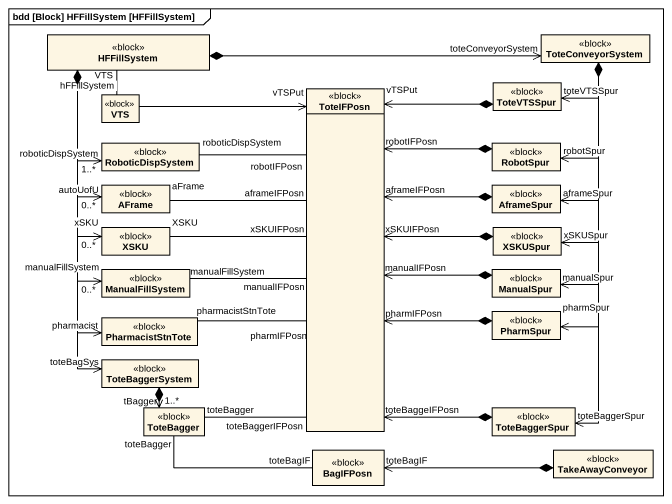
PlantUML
@startuml
mainframe bdd [Block] HFFillSystem [HFFillSystem]
hide circle
hide empty members
class HFFillSystem <<block>>
class ToteConveyorSystem <<block>>
class VTS <<block>>
class ToteIFPosn <<block>>
class ToteVTSSpur <<block>>
class RoboticDispSystem <<block>>
class RobotSpur <<block>>
class AFrame <<block>>
class AframeSpur <<block>>
class XSKU <<block>>
class XSKUSpur <<block>>
class ManualFillSystem <<block>>
class ManualSpur <<block>>
class PharmacistStnTote <<block>>
class PharmSpur <<block>>
class ToteBaggerSystem <<block>>
class ToteBagger <<block>>
class ToteBaggerSpur <<block>>
class BagIFPosn <<block>>
class TakeAwayConveyor <<block>>
HFFillSystem *-right-> "toteConveyorSystem" ToteConveyorSystem
HFFillSystem "hFFillSystem" -- "VTS" VTS
HFFillSystem *--> "roboticDispSystem\n1..*" RoboticDispSystem
HFFillSystem *--> "autoUofU\n0..*" AFrame
HFFillSystem *--> "xSKU\n0..*" XSKU
HFFillSystem *--> "manualFillSystem\n0..*" ManualFillSystem
HFFillSystem *--> "pharmacist" PharmacistStnTote
HFFillSystem *--> "toteBagSys" ToteBaggerSystem
ToteConveyorSystem *--> "toteVTSSpur" ToteVTSSpur
ToteConveyorSystem *--> "robotSpur" RobotSpur
ToteConveyorSystem *--> "aframeSpur" AframeSpur
ToteConveyorSystem *--> "xSKUSpur" XSKUSpur
ToteConveyorSystem *--> "manualSpur" ManualSpur
ToteConveyorSystem *--> "pharmSpur" PharmSpur
ToteConveyorSystem *--> "toteBaggerSpur" ToteBaggerSpur
ToteIFPosn "vTSPut" <-up- VTS
ToteVTSSpur *--> "vTSPut" ToteIFPosn
RoboticDispSystem "roboticDispSystem" -right- "robotIFPosn" ToteIFPosn
RobotSpur *-left-> "robotIFPosn" ToteIFPosn
AFrame "aFrame" -right- "aframeIFPosn" ToteIFPosn
AframeSpur *-left-> "aframeIFPosn" ToteIFPosn
XSKU "XSKU" -right- "xSKUIFPosn" ToteIFPosn
XSKUSpur *-left-> "xSKUIFPosn" ToteIFPosn
ManualFillSystem "manualFillSystem" -right- "manualIFPosn" ToteIFPosn
ManualSpur *-left-> "manualIFPosn" ToteIFPosn
PharmacistStnTote "pharmacistStnTote" -right- "pharmIFPosn" ToteIFPosn
PharmSpur *-left-> "pharmIFPosn" ToteIFPosn
ToteBaggerSystem *--> "tBagger\n1..*" ToteBagger
ToteBagger "toteBagger" -up- "toteBaggerIFPosn" ToteIFPosn
ToteBagger "toteBagger" -right- "toteBagIF" BagIFPosn
ToteBaggerSpur *-up-> "toteBaggeIFPosn" ToteIFPosn
BagIFPosn "toteBagIF" <-right-* TakeAwayConveyor
@enduml
